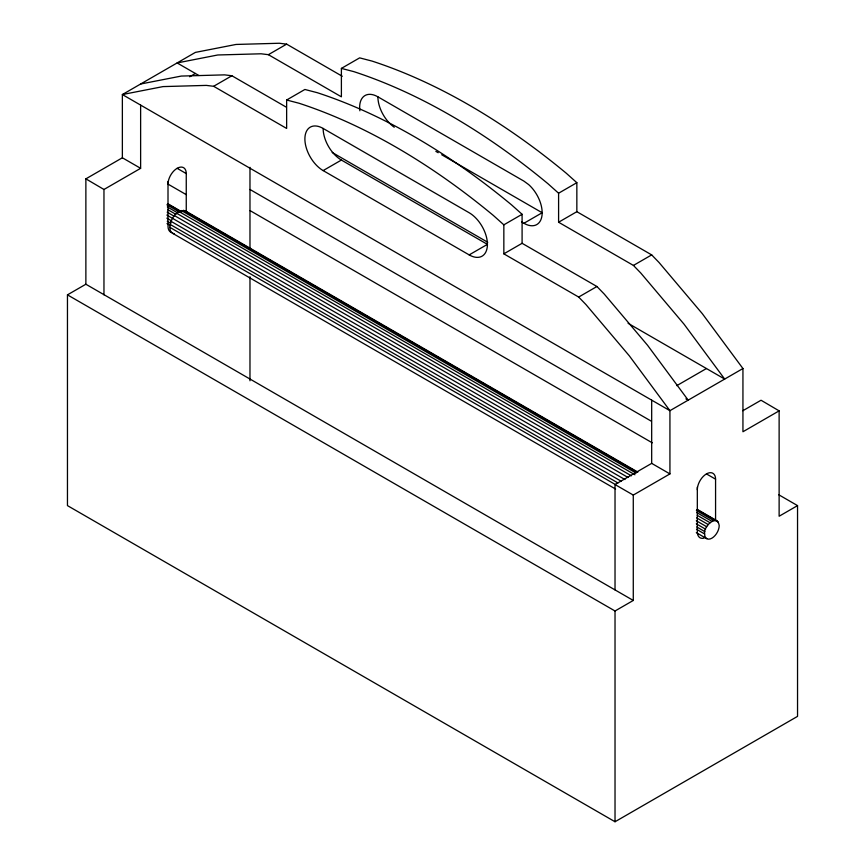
<?xml version="1.0" encoding="UTF-8"?>
<svg xmlns="http://www.w3.org/2000/svg" width="865" height="865" viewBox="0 0 865 865"><rect width="100%" height="100%" fill="white"/><g stroke="black" fill="none" stroke-linecap="round" stroke-linejoin="round"><path stroke-width="1.3" d="M174.395 233.82A12.91 7.45 -60 0 1 169.832 227.322C170.2 219.656 176.568 208.638 185.413 210.876L637.862 472.106M704.629 533.965C703.018 526.461 717.247 513.561 719.204 525.552A10.304 5.947 -60 0 1 711.917 538.171A10.304 5.947 -60 0 1 704.629 533.965L696.498 529.272M189.673 76.769L195.382 73.471M213.633 86.295L286.639 128.442L286.639 100.016L299.02 103.238A645.312 372.566 60 0 1 493.277 215.385L503.841 224.835L503.841 253.845L578.674 297.052L585.951 304.567L629.288 355.796L669.932 410.68L669.932 473.912L633.277 495.072L633.277 600.451L85.873 284.228L85.873 178.85L122.365 157.776L122.365 94.555L163.02 86.597L206.346 85.397L213.633 86.295L231.885 75.752L286.347 107.195M198.885 75.504L177.13 62.94L217.775 54.982L261.1 53.792L268.388 54.679L286.639 44.137L342.27 76.261M103.962 294.857L103.962 189.478L140.627 168.318L140.627 105.087M286.639 100.016L304.891 89.473L317.271 92.696A645.312 372.566 60 0 1 511.529 204.854L522.092 214.293L522.092 243.303L596.926 286.51L604.213 294.024L647.539 345.254L688.183 400.149L685.902 398.83M268.388 54.679L341.394 96.826L341.394 68.4L359.645 57.869L372.036 61.08A645.312 372.566 60 0 1 566.283 173.238L576.847 182.688L576.847 211.687L651.68 254.894L658.968 262.419L702.293 313.649L742.938 368.533L742.938 431.754L779.127 410.864L761.038 400.236L742.862 410.724M778.824 494.802L797.541 505.614L797.541 716.371L615.026 821.75L67.459 505.614L67.459 294.857L85.873 284.228M323.142 170.589L341.394 160.057L487.417 244.363A25.809 14.9 60 0 1 469.165 254.894L323.142 170.589A25.809 14.9 60 0 1 304.891 138.984A25.809 14.9 60 0 1 323.142 128.442L469.165 212.747A25.809 14.9 60 0 1 487.417 244.363L469.165 254.894M503.841 224.835L522.092 214.293M628.087 323.294L724.686 379.065L684.042 324.18L640.716 272.951L633.429 265.436L558.595 222.229L558.595 193.219L576.847 182.688M521.584 221.937L523.92 223.278L542.171 212.747L441.712 154.749M503.841 253.845L522.092 243.303M558.595 222.229L576.847 211.687M578.674 297.052L596.926 286.51M633.429 265.436L651.68 254.894M676.776 385.66L706.435 368.533M742.938 368.533L669.932 410.68L122.365 94.555L195.382 52.397L236.026 44.45L279.352 43.25L286.639 44.137M615.026 589.919L615.026 484.541L651.68 463.37L669.932 473.912M67.459 294.857L615.026 610.993L633.277 600.451M797.541 505.614L779.127 516.243L779.127 410.864M140.627 84.013L181.272 76.066L224.597 74.866L231.885 75.752M341.394 68.4L353.785 71.622A645.312 372.566 60 0 1 548.032 183.78L558.595 193.219M359.872 110.796A25.809 14.9 60 0 1 377.897 96.826L523.92 181.131L528.645 184.58A25.809 14.9 60 0 1 542.009 215.407A25.809 14.9 60 0 1 523.92 223.278M435.863 151.375L438.209 152.727M332.203 152.467L487.741 242.276M249.974 189.478L651.291 421.179M186.256 194.657L168.005 184.115A12.91 7.45 -60 0 1 177.13 168.318L186.256 173.584L186.256 211.784M697.32 489.72A12.91 7.45 -60 0 1 706.446 473.912L715.571 479.178L715.571 520.016M249.974 210.563L652.275 442.826M122.365 157.776L140.627 168.318M183.521 210.292L637.148 472.193M181.315 210.519L636.11 473.09M167.842 203.751L181.78 211.795M697.32 509.442L717.063 520.838M167.496 203.956L180.623 211.525M696.974 509.636L718.22 521.909M178.958 211.514L634.921 474.766M166.902 204.8L179.682 212.174M696.379 510.491L713.798 520.546M167.345 206.94L177.79 212.974M696.822 512.631L711.917 521.346M176.59 213.244L631.385 475.815M167.778 209.654L175.909 214.347M697.255 515.345L710.035 522.72M174.395 215.569L628.022 477.469M167.183 212.185L174.146 216.207M696.66 517.875L708.273 524.579M166.837 215.061L624.962 479.556M696.314 520.752L706.77 526.785M166.837 218.142L171.486 220.824M696.314 523.833L705.602 529.196M171.054 221.353L621.167 481.221M167.269 221.256L170.762 223.267M696.747 526.947L704.878 531.64M170.146 224.413L617.924 482.94M167.021 223.581L170.513 225.592M169.832 227.322L615.274 484.497M615.026 484.541L633.277 495.072M696.314 532.645L706.77 538.679M172.503 233.236L615.61 489.06M85.873 178.85L103.962 189.478M185.413 210.876L186.862 212.228M697.32 487.082L697.32 531.867A12.91 7.45 -60 0 0 704.078 538.138M651.68 400.149L651.68 463.37M615.026 610.993L615.026 821.75M249.974 167.323L249.974 248.385M249.974 276.757L249.974 380.784M168.005 181.488L168.005 226.273A12.91 7.45 -60 0 0 172.567 232.761M394.245 127.231A25.809 14.9 60 0 1 377.897 96.826M341.394 160.057A25.809 14.9 60 0 1 323.142 128.442M706.446 473.912A12.91 7.45 -60 0 1 715.571 479.178M177.13 168.318A12.91 7.45 -60 0 1 186.256 173.584"/></g></svg>
